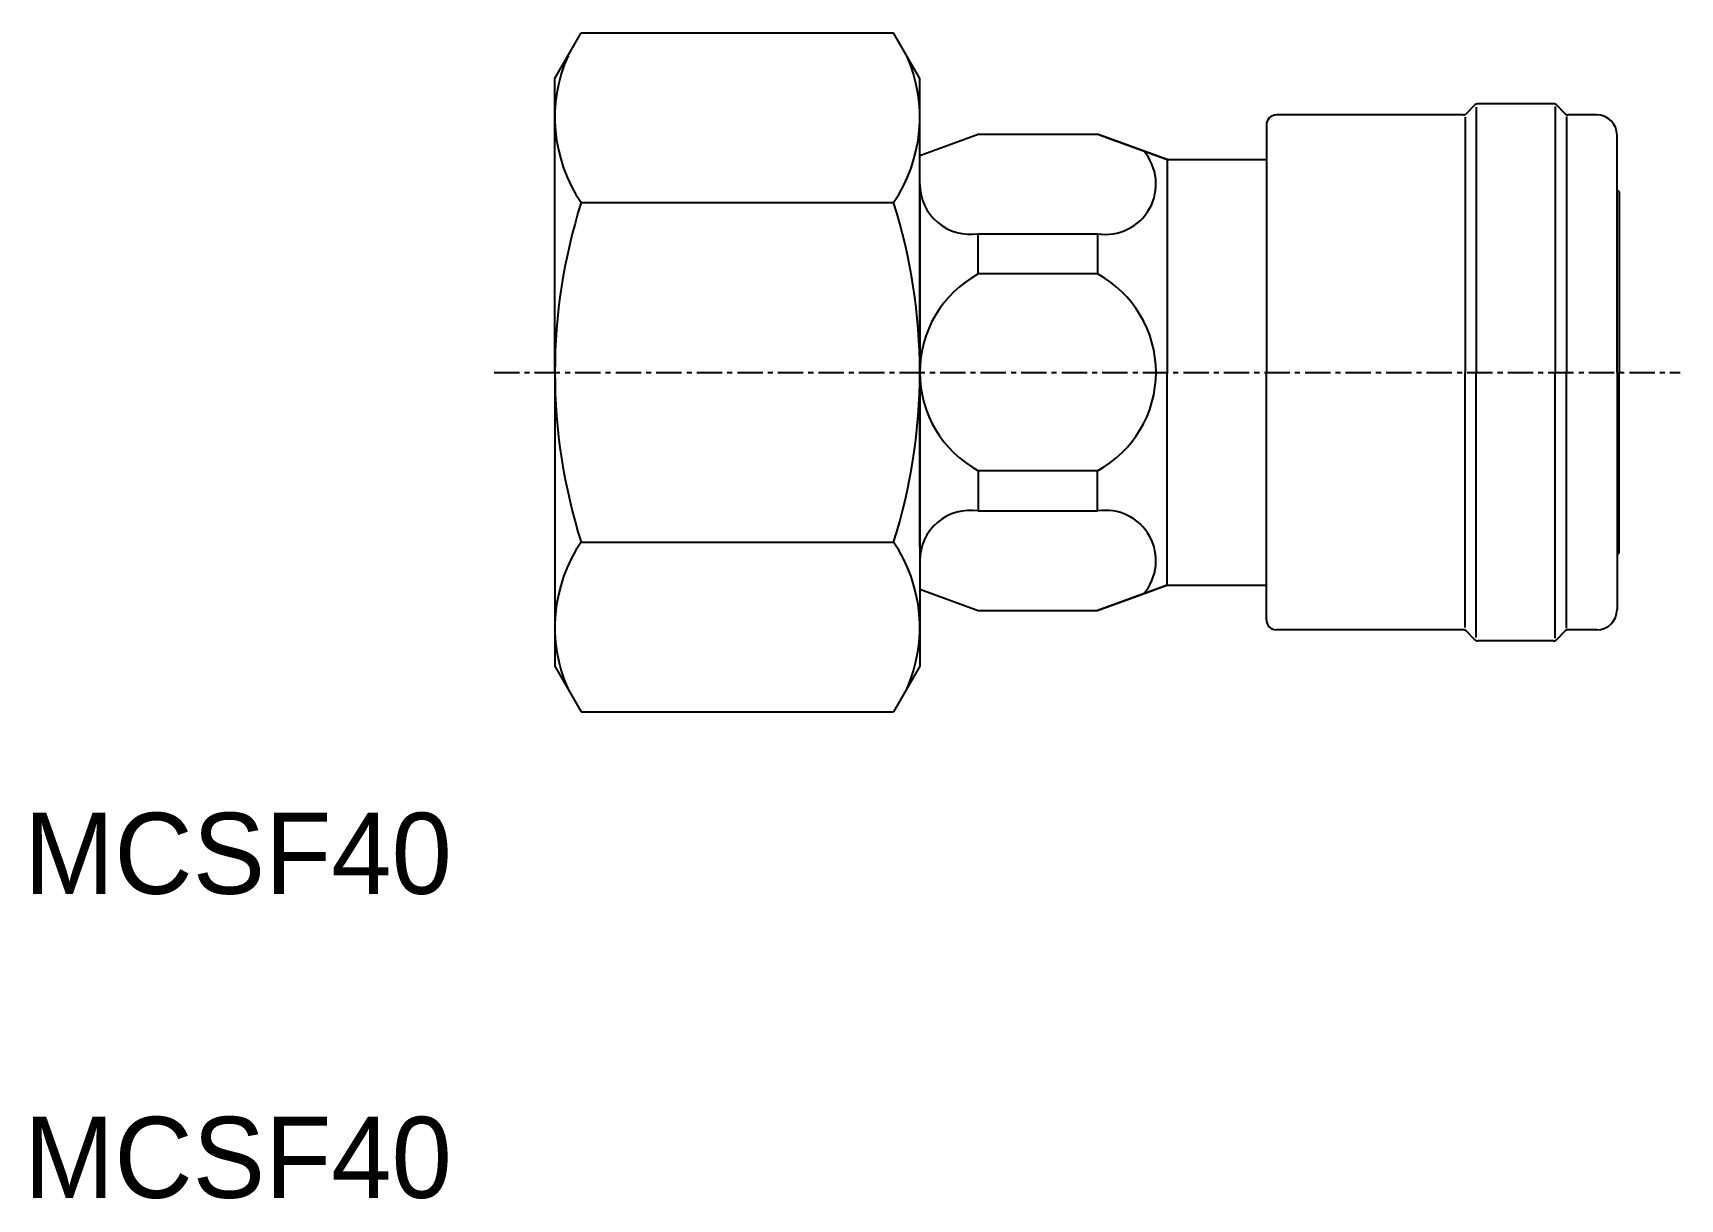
# Model space of a CAD drawing. Extents: x 3.7 to 84.9, y 32.7 to 90.2.
import ezdxf

# ---------------------------------------------------------------- set-up
doc = ezdxf.new("R2010")
doc.units = 0
doc.linetypes.add('CENTER', pattern=[2, 1.25, -0.25, 0.25, -0.25])
doc.layers.get('0').update_dxf_attribs({"linetype": 'CONTINUOUS'})
doc.layers.add('CENTER', color=1, linetype='CENTER')

msp = doc.modelspace()

# ---------------------------------------------------------------- linework, layer by layer
at = {"color": 7, "linetype": 'CONTINUOUS'}
for p, q in [((30.727, 90.248), (46.137, 90.248)), ((74.242, 86.205), (65.025, 86.205)), ((74.816, 86.697), (74.383, 86.264)), ((74.875, 86.59), (74.875, 73.505)), ((78.692, 86.755), (74.957, 86.755)), ((78.775, 86.62), (78.775, 73.505)), ((79.266, 86.264), (78.833, 86.697)), ((79.325, 86.128), (79.325, 73.505)), ((80.825, 86.205), (79.407, 86.205)), ((64.525, 85.705), (64.525, 73.505)), ((74.325, 86.087), (74.325, 73.505)), ((59.632, 84.005), (56.197, 85.255)), ((81.825, 73.505), (81.825, 85.205)), ((59.632, 84.005), (59.632, 73.505)), ((47.432, 82.114), (47.432, 73.505)), ((30.727, 81.877), (46.137, 81.877)), ((47.432, 64.897), (47.432, 73.505)), ((59.632, 63.005), (59.632, 73.505)), ((64.525, 61.305), (64.525, 73.505)), ((74.325, 60.924), (74.325, 73.505)), ((74.875, 60.421), (74.875, 73.505)), ((78.775, 60.391), (78.775, 73.505)), ((79.325, 60.883), (79.325, 73.505)), ((81.825, 73.505), (81.825, 61.805)), ((30.727, 65.134), (46.137, 65.134)), ((59.632, 63.005), (56.197, 61.755)), ((74.242, 60.805), (65.025, 60.805)), ((74.816, 60.314), (74.383, 60.747)), ((78.692, 60.255), (74.957, 60.255)), ((79.266, 60.747), (78.833, 60.314)), ((80.825, 60.805), (79.407, 60.805)), ((30.727, 56.762), (46.137, 56.762))]:
    msp.add_line(p, q, dxfattribs=at)
for points in [[(29.432, 73.505), (29.432, 88.005), (30.727, 90.248)], [(47.432, 73.505), (47.432, 88.005), (46.137, 90.248)], [(47.432, 73.505), (47.432, 84.205), (50.317, 85.255), (56.197, 85.255), (59.632, 84.005), (64.525, 84.005)], [(81.825, 82.513), (81.932, 82.405), (81.932, 73.505)], [(29.432, 73.505), (29.432, 59.005), (30.727, 56.762)], [(47.432, 73.505), (47.432, 59.005), (46.137, 56.762)], [(47.432, 73.505), (47.432, 62.805), (50.317, 61.755), (56.197, 61.755), (59.632, 63.005), (64.525, 63.005)], [(81.825, 64.498), (81.932, 64.605), (81.932, 73.505)]]:
    msp.add_lwpolyline(points, dxfattribs=at)
for points in [[(50.317, 78.361), (50.317, 80.344), (56.197, 80.344), (56.197, 78.361), (50.317, 78.361)], [(50.317, 68.65), (50.317, 66.667), (56.197, 66.667), (56.197, 68.65), (50.317, 68.65)]]:
    msp.add_lwpolyline(points, close=True, dxfattribs=at)
for centre, radius, start, end in [((36.909, 86.083), 7.478, 155.97932, 214.2285), ((39.954, 86.083), 7.478, 325.7715, 24.02068), ((65.025, 85.705), 0.5, 90, 180), ((74.242, 86.405), 0.2, 270, 315), ((74.957, 86.555), 0.2, 90, 135), ((78.692, 86.555), 0.2, 45, 90), ((79.407, 86.405), 0.2, 225, 270), ((80.825, 85.205), 1, 0, 90), ((56.595, 82.8), 2.487, 260.80816, 40.8052), ((49.919, 82.8), 2.487, 179.99861, 279.19171), ((57.137, 73.505), 27.705, 162.41204, 180), ((19.727, 73.505), 27.705, 0, 17.58795), ((52.96, 73.505), 5.528, 118.56385, 179.99861), ((53.554, 73.505), 5.528, 0, 61.43314), ((57.137, 73.505), 27.705, 180, 197.58796), ((19.727, 73.505), 27.705, 342.41205, 0), ((52.96, 73.505), 5.528, 180.00139, 241.43615), ((53.554, 73.505), 5.528, 298.56686, 0), ((49.919, 64.211), 2.487, 80.80829, 180.00139), ((56.595, 64.211), 2.487, 319.1948, 99.19184), ((36.909, 60.928), 7.478, 145.7715, 204.02068), ((39.954, 60.928), 7.478, 335.97932, 34.2285), ((80.825, 61.805), 1, 270, 0), ((65.025, 61.305), 0.5, 180, 270), ((74.242, 60.605), 0.2, 45, 90), ((74.957, 60.455), 0.2, 225, 270), ((78.692, 60.455), 0.2, 270, 315), ((79.407, 60.605), 0.2, 90, 135)]:
    msp.add_arc(centre, radius, start, end, dxfattribs=at)
at = {"layer": 'CENTER', "color": 1, "linetype": 'CENTER'}
msp.add_line((26.432, 73.505), (84.932, 73.505), dxfattribs=at)

# ---------------------------------------------------------------- texts
at = {"color": 7, "linetype": 'CONTINUOUS'}
for p in [(3.247, 47.78), (3.247, 32.78)]:
    msp.add_text('MCSF40', height=4, dxfattribs=at).set_placement(p)

doc.saveas('drawing.dxf')
